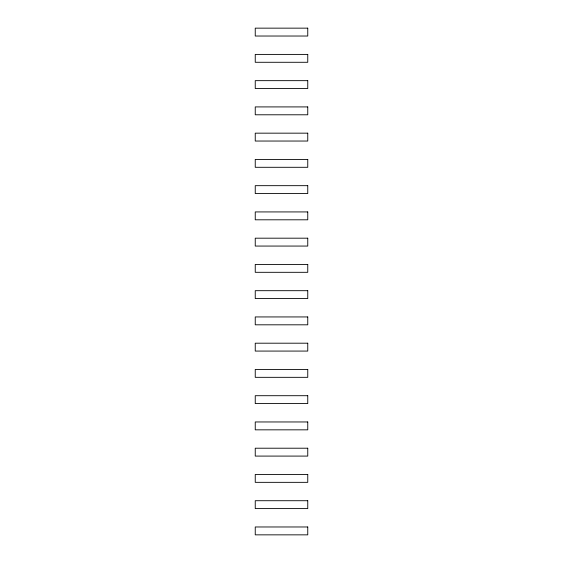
<?xml version="1.0" encoding="UTF-8"?>
<svg xmlns="http://www.w3.org/2000/svg" width="563" height="563" viewBox="0 0 563 563"><rect width="100%" height="100%" fill="white"/><g stroke="black" fill="none" stroke-linecap="round" stroke-linejoin="round"><path stroke-width="0.84" d="M307.757 28.15L255.243 28.15L255.243 36.025L307.757 36.025L307.757 28.15M307.757 54.407L255.243 54.407L255.243 62.282L307.757 62.282L307.757 54.407M307.757 80.657L255.243 80.657L255.243 88.532L307.757 88.532L307.757 80.657M307.757 106.914L255.243 106.914L255.243 114.789L307.757 114.789L307.757 106.914M307.757 133.164L255.243 133.164L255.243 141.039L307.757 141.039L307.757 133.164M307.757 159.42L255.243 159.42L255.243 167.295L307.757 167.295L307.757 159.42M307.757 185.67L255.243 185.67L255.243 193.552L307.757 193.552L307.757 185.67M307.757 211.927L255.243 211.927L255.243 219.802L307.757 219.802L307.757 211.927M307.757 238.184L255.243 238.184L255.243 246.059L307.757 246.059L307.757 238.184M307.757 264.434L255.243 264.434L255.243 272.309L307.757 272.309L307.757 264.434M307.757 290.691L255.243 290.691L255.243 298.566L307.757 298.566L307.757 290.691M307.757 316.941L255.243 316.941L255.243 324.816L307.757 324.816L307.757 316.941M307.757 343.198L255.243 343.198L255.243 351.073L307.757 351.073L307.757 343.198M307.757 369.448L255.243 369.448L255.243 377.33L307.757 377.33L307.757 369.448M307.757 395.705L255.243 395.705L255.243 403.58L307.757 403.58L307.757 395.705M307.757 421.961L255.243 421.961L255.243 429.836L307.757 429.836L307.757 421.961M307.757 448.211L255.243 448.211L255.243 456.086L307.757 456.086L307.757 448.211M307.757 474.468L255.243 474.468L255.243 482.343L307.757 482.343L307.757 474.468M307.757 500.718L255.243 500.718L255.243 508.593L307.757 508.593L307.757 500.718M307.757 526.975L255.243 526.975L255.243 534.85L307.757 534.85L307.757 526.975"/></g></svg>
